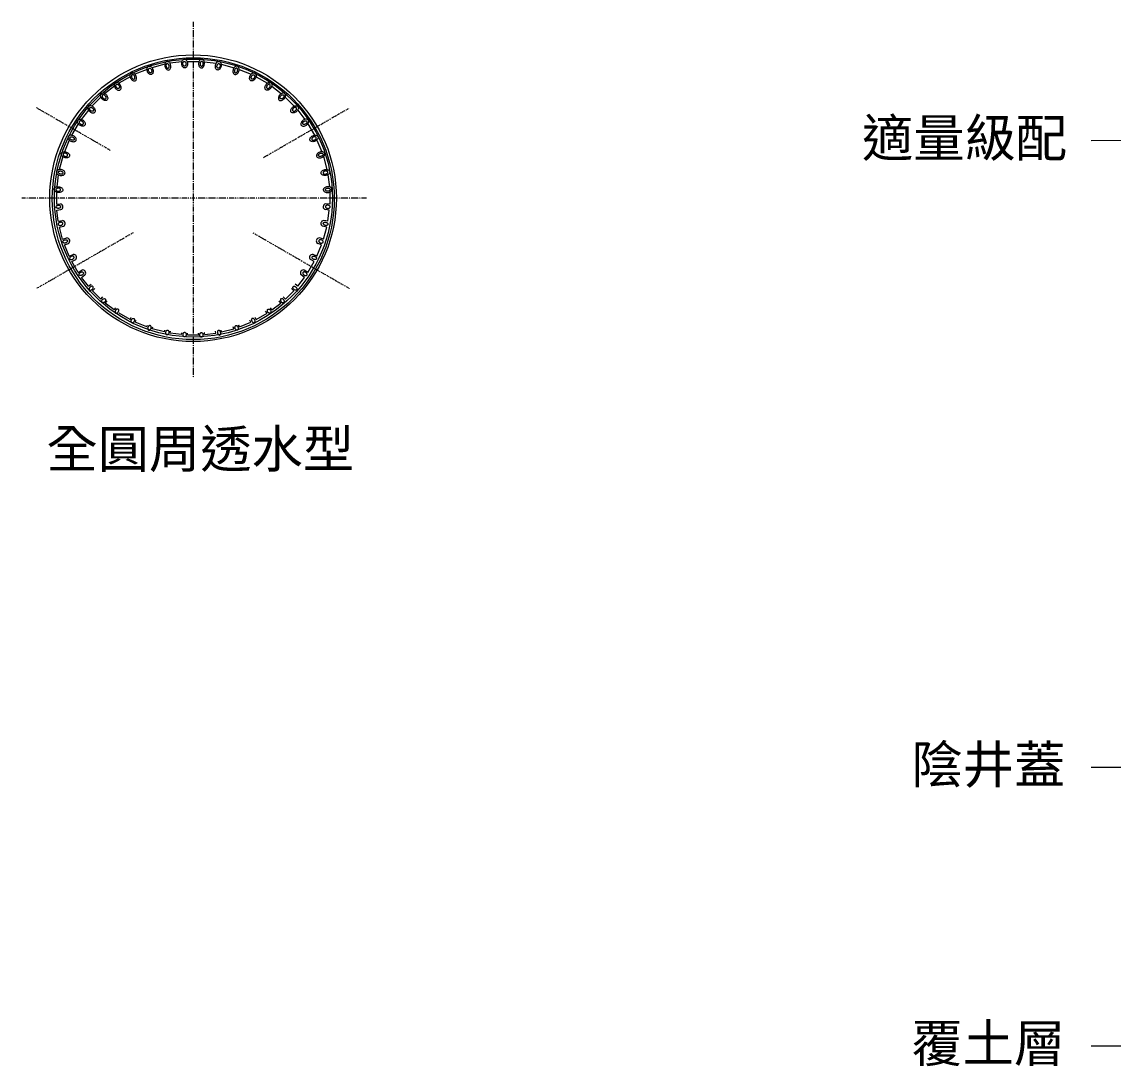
# Model space of a CAD drawing. Header units: millimetres. Extents: x 4229 to 8429, y -1187 to 1783.
# Drawn here: x 6651 to 7232, y 484 to 1040 of the extents above; entities that cross this region are included whole.
import ezdxf

# ---------------------------------------------------------------- set-up
doc = ezdxf.new("R2010")
doc.units = ezdxf.units.MM
doc.linetypes.add('DASHDOT', pattern=[1, 0.5, -0.25, 0, -0.25])
doc.styles.add('微軟正黑體-20', font='Microsoft JhengHei.ttf', dxfattribs={"height": 20})

msp = doc.modelspace()

# ---------------------------------------------------------------- linework, layer by layer
at = {"linetype": 'DASHDOT', "lineweight": 5}
for p, q in [((6742.09, 1039.74), (6742.09, 945.92)), ((6698.03, 971.36), (6658.87, 993.97)), ((6779.64, 967.61), (6825.3, 993.97)), ((6742.09, 945.92), (6650.99, 945.92)), ((6834.37, 945.92), (6742.09, 945.92)), ((6742.09, 945.92), (6742.09, 850.41)), ((6710.28, 927.56), (6658.87, 897.88)), ((6773.93, 927.54), (6825.3, 897.88))]:
    msp.add_line(p, q, dxfattribs=at)
at = {"lineweight": 5}
for p, q in [((6727.07, 1017.14), (6720.24, 1015.35)), ((6736.17, 1018.5), (6729.81, 1017.66)), ((6739.11, 1018.63), (6745.23, 1018.63)), ((6748, 1018.5), (6754.37, 1017.66)), ((6757.1, 1017.14), (6763.93, 1015.35)), ((6708.59, 1010.53), (6702.56, 1007.04)), ((6717.6, 1014.46), (6711.19, 1011.82)), ((6766.57, 1014.46), (6772.98, 1011.82)), ((6775.58, 1010.53), (6781.61, 1007.04)), ((6700.25, 1005.48), (6695.15, 1001.55)), ((6783.92, 1005.48), (6789.02, 1001.55)), ((6693.06, 999.71), (6688.24, 994.89)), ((6791.11, 999.71), (6795.94, 994.89)), ((6686.42, 992.8), (6682.59, 987.84)), ((6797.75, 992.8), (6801.59, 987.84)), ((6799.8, 986.52), (6800.65, 987.38)), ((6800.52, 987.25), (6800.5, 987.27)), ((6681.03, 985.53), (6677.44, 979.37)), ((6799.91, 986.63), (6799.89, 986.65)), ((6803.14, 985.53), (6806.73, 979.37)), ((6676.22, 976.86), (6673.65, 970.67)), ((6807.95, 976.86), (6810.52, 970.67)), ((7305.52, 976.75), (7219.92, 976.47)), ((6672.74, 968.04), (6670.91, 961.13)), ((6811.43, 968.04), (6813.26, 961.13)), ((6670.38, 958.4), (6669.55, 951.95)), ((6813.79, 958.4), (6814.62, 951.95)), ((6669.38, 949.09), (6669.38, 942.76)), ((6814.79, 949.17), (6814.79, 942.76)), ((6669.38, 942.76), (6671.61, 942.86)), ((6814.79, 942.76), (6812.56, 942.86)), ((6669.59, 939.63), (6671.75, 939.82)), ((6670.36, 933.64), (6669.59, 939.63)), ((6814.58, 939.63), (6812.42, 939.82)), ((6813.81, 933.64), (6814.58, 939.63)), ((6670.36, 933.64), (6672.57, 934.02)), ((6670.96, 930.55), (6673.22, 931.04)), ((6672.67, 924.08), (6670.96, 930.55)), ((6813.21, 930.55), (6810.95, 931.04)), ((6811.5, 924.08), (6813.21, 930.55)), ((6813.81, 933.64), (6811.6, 934.02)), ((6672.67, 924.08), (6674.88, 924.77)), ((6676.29, 924.02), (6675.78, 924.54)), ((6811.5, 924.08), (6809.29, 924.77)), ((6673.68, 921.1), (6675.79, 921.86)), ((6676.2, 915.03), (6673.68, 921.1)), ((6807.97, 915.03), (6810.49, 921.1)), ((6810.49, 921.1), (6808.38, 921.86)), ((6676.2, 915.03), (6678.23, 915.98)), ((6677.59, 912.21), (6679.64, 913.29)), ((6680.97, 906.42), (6677.59, 912.21)), ((6803.2, 906.42), (6806.58, 912.21)), ((6806.58, 912.21), (6804.53, 913.29)), ((6807.97, 915.03), (6805.94, 915.98)), ((6680.97, 906.42), (6682.91, 907.68)), ((6803.2, 906.42), (6801.26, 907.68)), ((6682.73, 903.82), (6684.56, 905.12)), ((6686.42, 899.05), (6682.73, 903.82)), ((6686.42, 899.05), (6687.84, 900.23)), ((6797.75, 899.05), (6796.33, 900.23)), ((6797.75, 899.05), (6801.44, 903.82)), ((6801.44, 903.82), (6799.61, 905.12)), ((6688.5, 896.69), (6689.8, 897.88)), ((6692.99, 892.21), (6688.5, 896.69)), ((6791.18, 892.21), (6795.67, 896.69)), ((6795.67, 896.69), (6794.37, 897.88)), ((6692.99, 892.21), (6694.07, 893.4)), ((6695.35, 890.14), (6696.33, 891.32)), ((6700.14, 886.46), (6695.35, 890.14)), ((6784.04, 886.46), (6788.82, 890.14)), ((6788.82, 890.14), (6787.84, 891.32)), ((6791.18, 892.21), (6790.1, 893.4)), ((6700.14, 886.46), (6700.94, 887.6)), ((6708.54, 881.35), (6702.74, 884.7)), ((6775.63, 881.35), (6781.43, 884.7)), ((6781.43, 884.7), (6780.71, 885.83)), ((6784.04, 886.46), (6783.23, 887.6)), ((6708.54, 881.35), (6709.1, 882.42)), ((6709.02, 882.26), (6709.15, 882.39)), ((6711.36, 879.96), (6711.85, 881.01)), ((6717.44, 877.45), (6711.36, 879.96)), ((6717.44, 877.45), (6717.8, 878.46)), ((6720.41, 876.45), (6720.72, 877.44)), ((6763.76, 876.45), (6763.45, 877.44)), ((6766.6, 877.82), (6766.07, 878.35)), ((6766.74, 877.45), (6766.37, 878.46)), ((6766.74, 877.45), (6772.81, 879.96)), ((6772.81, 879.96), (6772.32, 881.01)), ((6775.63, 881.35), (6775.07, 882.42)), ((6726.9, 874.76), (6720.41, 876.45)), ((6726.9, 874.76), (6727.1, 875.71)), ((6729.98, 874.17), (6730.14, 875.1)), ((6735.86, 873.38), (6729.98, 874.17)), ((6730.14, 875.08), (6730.11, 875.11)), ((6735.97, 873.41), (6736.05, 874.33)), ((6739.11, 873.21), (6739.15, 874.13)), ((6739.11, 873.21), (6745.07, 873.21)), ((6745.07, 873.21), (6745.03, 874.13)), ((6748.13, 874.24), (6748.05, 874.32)), ((6748.2, 873.41), (6748.12, 874.33)), ((6748.31, 873.38), (6754.19, 874.17)), ((6754.19, 874.17), (6754.03, 875.1)), ((6757.28, 874.76), (6757.07, 875.71)), ((6757.28, 874.76), (6763.76, 876.45)), ((7528.5, 643.1), (7219.92, 643.1)), ((7371.58, 494.91), (7219.92, 494.91))]:
    msp.add_line(p, q, dxfattribs=at)
for points in [[(6720.71, 1014.39, -0.067313), (6720.87, 1013.47, -0.079695), (6720.77, 1012.68, -0.107125), (6720.41, 1012.02, -0.140149), (6719.92, 1011.71, -0.140149), (6719.35, 1011.69, -0.107125), (6718.68, 1012.03, -0.079695), (6718.15, 1012.62, -0.067313), (6717.76, 1013.47, -0.067313), (6717.6, 1014.39, -0.079695), (6717.7, 1015.17, -0.107125), (6718.06, 1015.83, -0.140149), (6718.54, 1016.15, -0.140149), (6719.12, 1016.16, -0.107125), (6719.79, 1015.82, -0.079695), (6720.32, 1015.23, -0.067313)], [(6727.13, 1016.07, 0.067313), (6727.45, 1015.19, 0.079695), (6727.92, 1014.56, 0.107125), (6728.55, 1014.16, 0.140149), (6729.13, 1014.12, 0.140149), (6729.64, 1014.39, 0.107125), (6730.06, 1015.02, 0.079695), (6730.23, 1015.79, 0.067313), (6730.16, 1016.72, 0.067313), (6729.84, 1017.6, 0.079695), (6729.37, 1018.23, 0.107125), (6728.73, 1018.63, 0.140149), (6728.15, 1018.67, 0.140149), (6727.64, 1018.4, 0.107125), (6727.23, 1017.77, 0.079695), (6727.06, 1017, 0.067313)], [(6727.71, 1016.11, 0.067313), (6727.88, 1015.63, 0.079695), (6728.14, 1015.29, 0.107125), (6728.48, 1015.07, 0.140149), (6728.79, 1015.05, 0.140149), (6729.07, 1015.2, 0.107125), (6729.29, 1015.54, 0.079695), (6729.38, 1015.96, 0.067313), (6729.34, 1016.46, 0.067313), (6729.17, 1016.93, 0.079695), (6728.92, 1017.28, 0.107125), (6728.57, 1017.49, 0.140149), (6728.26, 1017.51, 0.140149), (6727.99, 1017.36, 0.107125), (6727.76, 1017.03, 0.079695), (6727.67, 1016.61, 0.067313)], [(6739.15, 1017.59, -0.067313), (6739.06, 1016.66, -0.079695), (6738.76, 1015.92, -0.107125), (6738.24, 1015.38, -0.140149), (6737.7, 1015.2, -0.140149), (6737.13, 1015.34, -0.107125), (6736.57, 1015.84, -0.079695), (6736.22, 1016.54, -0.067313), (6736.06, 1017.46, -0.067313), (6736.15, 1018.39, -0.079695), (6736.44, 1019.13, -0.107125), (6736.96, 1019.67, -0.140149), (6737.51, 1019.85, -0.140149), (6738.07, 1019.71, -0.107125), (6738.63, 1019.21, -0.079695), (6738.99, 1018.51, -0.067313)], [(6738.34, 1017.46, -0.067313), (6738.3, 1016.96, -0.079695), (6738.14, 1016.57, -0.107125), (6737.86, 1016.27, -0.140149), (6737.56, 1016.18, -0.140149), (6737.26, 1016.25, -0.107125), (6736.95, 1016.52, -0.079695), (6736.76, 1016.9, -0.067313), (6736.67, 1017.4, -0.067313), (6736.72, 1017.9, -0.079695), (6736.88, 1018.29, -0.107125), (6737.16, 1018.59, -0.140149), (6737.46, 1018.69, -0.140149), (6737.76, 1018.61, -0.107125), (6738.06, 1018.34, -0.079695), (6738.26, 1017.96, -0.067313)], [(6745.02, 1017.59, 0.067313), (6745.11, 1016.66, 0.079695), (6745.41, 1015.92, 0.107125), (6745.93, 1015.38, 0.140149), (6746.48, 1015.2, 0.140149), (6747.04, 1015.34, 0.107125), (6747.6, 1015.84, 0.079695), (6747.95, 1016.54, 0.067313), (6748.11, 1017.46, 0.067313), (6748.03, 1018.39, 0.079695), (6747.73, 1019.13, 0.107125), (6747.21, 1019.67, 0.140149), (6746.66, 1019.85, 0.140149), (6746.1, 1019.71, 0.107125), (6745.54, 1019.21, 0.079695), (6745.18, 1018.51, 0.067313)], [(6745.83, 1017.46, 0.067313), (6745.88, 1016.96, 0.079695), (6746.04, 1016.57, 0.107125), (6746.32, 1016.27, 0.140149), (6746.61, 1016.18, 0.140149), (6746.92, 1016.25, 0.107125), (6747.22, 1016.52, 0.079695), (6747.41, 1016.9, 0.067313), (6747.5, 1017.4, 0.067313), (6747.45, 1017.9, 0.079695), (6747.29, 1018.29, 0.107125), (6747.01, 1018.59, 0.140149), (6746.71, 1018.69, 0.140149), (6746.41, 1018.61, 0.107125), (6746.11, 1018.34, 0.079695), (6745.92, 1017.96, 0.067313)], [(6757.04, 1016.07, -0.067313), (6756.73, 1015.19, -0.079695), (6756.25, 1014.56, -0.107125), (6755.62, 1014.16, -0.140149), (6755.04, 1014.12, -0.140149), (6754.53, 1014.39, -0.107125), (6754.11, 1015.02, -0.079695), (6753.94, 1015.79, -0.067313), (6754.02, 1016.72, -0.067313), (6754.33, 1017.6, -0.079695), (6754.8, 1018.23, -0.107125), (6755.44, 1018.63, -0.140149), (6756.02, 1018.67, -0.140149), (6756.53, 1018.4, -0.107125), (6756.94, 1017.77, -0.079695), (6757.11, 1017, -0.067313)], [(6756.46, 1016.11, -0.067313), (6756.29, 1015.63, -0.079695), (6756.03, 1015.29, -0.107125), (6755.69, 1015.07, -0.140149), (6755.38, 1015.05, -0.140149), (6755.1, 1015.2, -0.107125), (6754.88, 1015.54, -0.079695), (6754.79, 1015.96, -0.067313), (6754.83, 1016.46, -0.067313), (6755, 1016.93, -0.079695), (6755.25, 1017.28, -0.107125), (6755.6, 1017.49, -0.140149), (6755.91, 1017.51, -0.140149), (6756.19, 1017.36, -0.107125), (6756.41, 1017.03, -0.079695), (6756.5, 1016.61, -0.067313)], [(6763.46, 1014.39, 0.067313), (6763.31, 1013.47, 0.079695), (6763.41, 1012.68, 0.107125), (6763.76, 1012.02, 0.140149), (6764.25, 1011.71, 0.140149), (6764.83, 1011.69, 0.107125), (6765.5, 1012.03, 0.079695), (6766.02, 1012.62, 0.067313), (6766.42, 1013.47, 0.067313), (6766.57, 1014.39, 0.079695), (6766.47, 1015.17, 0.107125), (6766.11, 1015.83, 0.140149), (6765.63, 1016.15, 0.140149), (6765.05, 1016.16, 0.107125), (6764.38, 1015.82, 0.079695), (6763.86, 1015.23, 0.067313)], [(6708.88, 1009.75, 0.067313), (6709.41, 1008.98, 0.079695), (6710.03, 1008.49, 0.107125), (6710.75, 1008.27, 0.140149), (6711.31, 1008.38, 0.140149), (6711.74, 1008.78, 0.107125), (6711.98, 1009.49, 0.079695), (6711.94, 1010.28, 0.067313), (6711.63, 1011.16, 0.067313), (6711.1, 1011.93, 0.079695), (6710.48, 1012.42, 0.107125), (6709.76, 1012.64, 0.140149), (6709.19, 1012.52, 0.140149), (6708.77, 1012.13, 0.107125), (6708.53, 1011.42, 0.079695), (6708.57, 1010.63, 0.067313)], [(6709.5, 1010.02, 0.067313), (6709.79, 1009.61, 0.079695), (6710.13, 1009.34, 0.107125), (6710.51, 1009.23, 0.140149), (6710.82, 1009.29, 0.140149), (6711.05, 1009.51, 0.107125), (6711.17, 1009.89, 0.079695), (6711.15, 1010.32, 0.067313), (6710.98, 1010.79, 0.067313), (6710.69, 1011.2, 0.079695), (6710.35, 1011.47, 0.107125), (6709.96, 1011.58, 0.140149), (6709.66, 1011.52, 0.140149), (6709.43, 1011.3, 0.107125), (6709.31, 1010.92, 0.079695), (6709.33, 1010.49, 0.067313)], [(6720.03, 1014.08, -0.067313), (6720.11, 1013.58, -0.079695), (6720.06, 1013.16, -0.107125), (6719.87, 1012.81, -0.140149), (6719.6, 1012.63, -0.140149), (6719.29, 1012.63, -0.107125), (6718.93, 1012.81, -0.079695), (6718.65, 1013.13, -0.067313), (6718.43, 1013.59, -0.067313), (6718.35, 1014.08, -0.079695), (6718.4, 1014.51, -0.107125), (6718.6, 1014.86, -0.140149), (6718.86, 1015.03, -0.140149), (6719.17, 1015.04, -0.107125), (6719.53, 1014.86, -0.079695), (6719.82, 1014.54, -0.067313)], [(6764.14, 1014.08, 0.067313), (6764.06, 1013.58, 0.079695), (6764.11, 1013.16, 0.107125), (6764.31, 1012.81, 0.140149), (6764.57, 1012.63, 0.140149), (6764.88, 1012.63, 0.107125), (6765.24, 1012.81, 0.079695), (6765.53, 1013.13, 0.067313), (6765.74, 1013.59, 0.067313), (6765.82, 1014.08, 0.079695), (6765.77, 1014.51, 0.107125), (6765.57, 1014.86, 0.140149), (6765.31, 1015.03, 0.140149), (6765, 1015.04, 0.107125), (6764.64, 1014.86, 0.079695), (6764.36, 1014.54, 0.067313)], [(6775.3, 1009.75, -0.067313), (6774.76, 1008.98, -0.079695), (6774.14, 1008.49, -0.107125), (6773.43, 1008.27, -0.140149), (6772.86, 1008.38, -0.140149), (6772.44, 1008.78, -0.107125), (6772.19, 1009.49, -0.079695), (6772.23, 1010.28, -0.067313), (6772.54, 1011.16, -0.067313), (6773.07, 1011.93, -0.079695), (6773.69, 1012.42, -0.107125), (6774.41, 1012.64, -0.140149), (6774.98, 1012.52, -0.140149), (6775.4, 1012.13, -0.107125), (6775.64, 1011.42, -0.079695), (6775.61, 1010.63, -0.067313)], [(6774.67, 1010.02, -0.067313), (6774.38, 1009.61, -0.079695), (6774.05, 1009.34, -0.107125), (6773.66, 1009.23, -0.140149), (6773.35, 1009.29, -0.140149), (6773.12, 1009.51, -0.107125), (6773, 1009.89, -0.079695), (6773.02, 1010.32, -0.067313), (6773.19, 1010.79, -0.067313), (6773.48, 1011.2, -0.079695), (6773.82, 1011.47, -0.107125), (6774.21, 1011.58, -0.140149), (6774.51, 1011.52, -0.140149), (6774.74, 1011.3, -0.107125), (6774.87, 1010.92, -0.079695), (6774.84, 1010.49, -0.067313)], [(6700.73, 1004.52, 0.067313), (6701.37, 1003.84, 0.079695), (6702.05, 1003.44, 0.107125), (6702.79, 1003.33, 0.140149), (6703.34, 1003.52, 0.140149), (6703.7, 1003.97, 0.107125), (6703.84, 1004.71, 0.079695), (6703.69, 1005.48, 0.067313), (6703.25, 1006.31, 0.067313), (6702.62, 1006.99, 0.079695), (6701.93, 1007.39, 0.107125), (6701.19, 1007.51, 0.140149), (6700.65, 1007.31, 0.140149), (6700.29, 1006.86, 0.107125), (6700.15, 1006.13, 0.079695), (6700.3, 1005.35, 0.067313)], [(6702.68, 1005.87, -0.067313), (6702.89, 1005.41, -0.079695), (6702.95, 1004.99, -0.107125), (6702.86, 1004.59, -0.140149), (6702.66, 1004.36, -0.140149), (6702.36, 1004.27, -0.107125), (6701.96, 1004.35, -0.079695), (6701.6, 1004.58, -0.067313), (6701.27, 1004.96, -0.067313), (6701.06, 1005.42, -0.079695), (6701, 1005.84, -0.107125), (6701.09, 1006.24, -0.140149), (6701.3, 1006.47, -0.140149), (6701.6, 1006.56, -0.107125), (6701.99, 1006.48, -0.079695), (6702.35, 1006.25, -0.067313)], [(6783.44, 1004.52, -0.067313), (6782.81, 1003.84, -0.079695), (6782.12, 1003.44, -0.107125), (6781.38, 1003.33, -0.140149), (6780.84, 1003.52, -0.140149), (6780.47, 1003.97, -0.107125), (6780.34, 1004.71, -0.079695), (6780.48, 1005.48, -0.067313), (6780.92, 1006.31, -0.067313), (6781.55, 1006.99, -0.079695), (6782.24, 1007.39, -0.107125), (6782.98, 1007.51, -0.140149), (6783.52, 1007.31, -0.140149), (6783.89, 1006.86, -0.107125), (6784.02, 1006.13, -0.079695), (6783.88, 1005.35, -0.067313)], [(6781.49, 1005.87, 0.067313), (6781.28, 1005.41, 0.079695), (6781.22, 1004.99, 0.107125), (6781.31, 1004.59, 0.140149), (6781.52, 1004.36, 0.140149), (6781.81, 1004.27, 0.107125), (6782.21, 1004.35, 0.079695), (6782.57, 1004.58, 0.067313), (6782.9, 1004.96, 0.067313), (6783.11, 1005.42, 0.079695), (6783.17, 1005.84, 0.107125), (6783.08, 1006.24, 0.140149), (6782.87, 1006.47, 0.140149), (6782.58, 1006.56, 0.107125), (6782.18, 1006.48, 0.079695), (6781.82, 1006.25, 0.067313)], [(6695.96, 1000.85, -0.067313), (6696.46, 1000.06, -0.079695), (6696.67, 999.29, -0.107125), (6696.59, 998.55, -0.140149), (6696.27, 998.07, -0.140149), (6695.74, 997.83, -0.107125), (6694.99, 997.89, -0.079695), (6694.28, 998.23, -0.067313), (6693.59, 998.86, -0.067313), (6693.09, 999.65, -0.079695), (6692.88, 1000.41, -0.107125), (6692.95, 1001.16, -0.140149), (6693.28, 1001.64, -0.140149), (6693.81, 1001.87, -0.107125), (6694.55, 1001.82, -0.079695), (6695.27, 1001.47, -0.067313)], [(6694.14, 999.27, 0.067313), (6694.52, 998.95, 0.079695), (6694.92, 998.78, 0.107125), (6695.32, 998.77, 0.140149), (6695.6, 998.91, 0.140149), (6695.77, 999.17, 0.107125), (6695.79, 999.58, 0.079695), (6695.66, 999.98, 0.067313), (6695.37, 1000.4, 0.067313), (6694.98, 1000.72, 0.079695), (6694.59, 1000.89, 0.107125), (6694.19, 1000.9, 0.140149), (6693.91, 1000.76, 0.140149), (6693.74, 1000.49, 0.107125), (6693.72, 1000.09, 0.079695), (6693.85, 999.68, 0.067313)], [(6788.21, 1000.85, 0.067313), (6787.72, 1000.06, 0.079695), (6787.5, 999.29, 0.107125), (6787.58, 998.55, 0.140149), (6787.91, 998.07, 0.140149), (6788.43, 997.83, 0.107125), (6789.18, 997.89, 0.079695), (6789.9, 998.23, 0.067313), (6790.59, 998.86, 0.067313), (6791.08, 999.65, 0.079695), (6791.29, 1000.41, 0.107125), (6791.22, 1001.16, 0.140149), (6790.89, 1001.64, 0.140149), (6790.37, 1001.87, 0.107125), (6789.62, 1001.82, 0.079695), (6788.9, 1001.47, 0.067313)], [(6790.03, 999.27, -0.067313), (6789.65, 998.95, -0.079695), (6789.25, 998.78, -0.107125), (6788.85, 998.77, -0.140149), (6788.57, 998.91, -0.140149), (6788.41, 999.17, -0.107125), (6788.38, 999.58, -0.079695), (6788.51, 999.98, -0.067313), (6788.8, 1000.4, -0.067313), (6789.19, 1000.72, -0.079695), (6789.58, 1000.89, -0.107125), (6789.99, 1000.9, -0.140149), (6790.27, 1000.76, -0.140149), (6790.43, 1000.49, -0.107125), (6790.45, 1000.09, -0.079695), (6790.32, 999.68, -0.067313)], [(6687.11, 991.99, 0.067313), (6687.9, 991.49, 0.079695), (6688.67, 991.28, 0.107125), (6689.41, 991.36, 0.140149), (6689.89, 991.69, 0.140149), (6690.13, 992.21, 0.107125), (6690.07, 992.96, 0.079695), (6689.73, 993.68, 0.067313), (6689.1, 994.37, 0.067313), (6688.31, 994.86, 0.079695), (6687.55, 995.07, 0.107125), (6686.8, 994.99, 0.140149), (6686.32, 994.67, 0.140149), (6686.09, 994.14, 0.107125), (6686.14, 993.39, 0.079695), (6686.48, 992.68, 0.067313)], [(6688.67, 993.81, -0.067313), (6688.99, 993.43, -0.079695), (6689.16, 993.03, -0.107125), (6689.17, 992.63, -0.140149), (6689.03, 992.35, -0.140149), (6688.77, 992.19, -0.107125), (6688.36, 992.16, -0.079695), (6687.95, 992.29, -0.067313), (6687.54, 992.58, -0.067313), (6687.22, 992.97, -0.079695), (6687.05, 993.36, -0.107125), (6687.04, 993.76, -0.140149), (6687.17, 994.04, -0.140149), (6687.44, 994.21, -0.107125), (6687.84, 994.23, -0.079695), (6688.25, 994.1, -0.067313)], [(6797.06, 991.99, -0.067313), (6796.27, 991.49, -0.079695), (6795.51, 991.28, -0.107125), (6794.76, 991.36, -0.140149), (6794.28, 991.69, -0.140149), (6794.05, 992.21, -0.107125), (6794.1, 992.96, -0.079695), (6794.44, 993.68, -0.067313), (6795.07, 994.37, -0.067313), (6795.86, 994.86, -0.079695), (6796.63, 995.07, -0.107125), (6797.37, 994.99, -0.140149), (6797.85, 994.67, -0.140149), (6798.09, 994.14, -0.107125), (6798.03, 993.39, -0.079695), (6797.69, 992.68, -0.067313)], [(6795.51, 993.81, 0.067313), (6795.18, 993.43, 0.079695), (6795.01, 993.03, 0.107125), (6795, 992.63, 0.140149), (6795.14, 992.35, 0.140149), (6795.41, 992.19, 0.107125), (6795.81, 992.16, 0.079695), (6796.22, 992.29, 0.067313), (6796.63, 992.58, 0.067313), (6796.96, 992.97, 0.079695), (6797.12, 993.36, 0.107125), (6797.14, 993.76, 0.140149), (6797, 994.04, 0.140149), (6796.73, 994.21, 0.107125), (6796.33, 994.23, 0.079695), (6795.92, 994.1, 0.067313)], [(6683.54, 987.36, -0.067313), (6684.23, 986.72, -0.079695), (6684.62, 986.04, -0.107125), (6684.74, 985.3, -0.140149), (6684.54, 984.75, -0.140149), (6684.09, 984.39, -0.107125), (6683.36, 984.25, -0.079695), (6682.58, 984.4, -0.067313), (6681.75, 984.84, -0.067313), (6681.07, 985.47, -0.079695), (6680.67, 986.16, -0.107125), (6680.56, 986.9, -0.140149), (6680.75, 987.44, -0.140149), (6681.2, 987.81, -0.107125), (6681.94, 987.94, -0.079695), (6682.72, 987.79, -0.067313)], [(6682.16, 985.4, 0.067313), (6682.62, 985.18, 0.079695), (6683.04, 985.12, 0.107125), (6683.44, 985.21, 0.140149), (6683.67, 985.42, 0.140149), (6683.76, 985.72, 0.107125), (6683.68, 986.12, 0.079695), (6683.45, 986.47, 0.067313), (6683.07, 986.8, 0.067313), (6682.61, 987.01, 0.079695), (6682.19, 987.08, 0.107125), (6681.79, 986.98, 0.140149), (6681.56, 986.78, 0.140149), (6681.47, 986.48, 0.107125), (6681.55, 986.08, 0.079695), (6681.78, 985.72, 0.067313)], [(6800.63, 987.36, 0.067313), (6799.95, 986.72, 0.079695), (6799.55, 986.04, 0.107125), (6799.44, 985.3, 0.140149), (6799.63, 984.75, 0.140149), (6800.08, 984.39, 0.107125), (6800.82, 984.25, 0.079695), (6801.59, 984.4, 0.067313), (6802.42, 984.84, 0.067313), (6803.1, 985.47, 0.079695), (6803.5, 986.16, 0.107125), (6803.61, 986.9, 0.140149), (6803.42, 987.44, 0.140149), (6802.97, 987.81, 0.107125), (6802.23, 987.94, 0.079695), (6801.46, 987.79, 0.067313)], [(6802.01, 985.4, -0.067313), (6801.55, 985.18, -0.079695), (6801.13, 985.12, -0.107125), (6800.73, 985.21, -0.140149), (6800.5, 985.42, -0.140149), (6800.41, 985.72, -0.107125), (6800.49, 986.12, -0.079695), (6800.72, 986.47, -0.067313), (6801.11, 986.8, -0.067313), (6801.56, 987.01, -0.079695), (6801.99, 987.08, -0.107125), (6802.38, 986.98, -0.140149), (6802.61, 986.78, -0.140149), (6802.7, 986.48, -0.107125), (6802.62, 986.08, -0.079695), (6802.39, 985.72, -0.067313)], [(6677.1, 976.27, 0.067313), (6677.99, 975.99, 0.079695), (6678.78, 975.99, 0.107125), (6679.48, 976.26, 0.140149), (6679.86, 976.69, 0.140149), (6679.95, 977.26, 0.107125), (6679.71, 977.97, 0.079695), (6679.19, 978.57, 0.067313), (6678.41, 979.08, 0.067313), (6677.51, 979.35, 0.079695), (6676.72, 979.36, 0.107125), (6676.02, 979.09, 0.140149), (6675.64, 978.66, 0.140149), (6675.55, 978.08, 0.107125), (6675.8, 977.38, 0.079695), (6676.31, 976.78, 0.067313)], [(6678.12, 978.41, -0.067313), (6678.54, 978.12, -0.079695), (6678.8, 977.78, -0.107125), (6678.92, 977.39, -0.140149), (6678.85, 977.09, -0.140149), (6678.64, 976.86, -0.107125), (6678.25, 976.73, -0.079695), (6677.83, 976.75, -0.067313), (6677.35, 976.92, -0.067313), (6676.94, 977.22, -0.079695), (6676.68, 977.55, -0.107125), (6676.56, 977.94, -0.140149), (6676.62, 978.25, -0.140149), (6676.84, 978.47, -0.107125), (6677.22, 978.6, -0.079695), (6677.65, 978.58, -0.067313)], [(6807.07, 976.27, -0.067313), (6806.18, 975.99, -0.079695), (6805.39, 975.99, -0.107125), (6804.69, 976.26, -0.140149), (6804.31, 976.69, -0.140149), (6804.22, 977.26, -0.107125), (6804.47, 977.97, -0.079695), (6804.98, 978.57, -0.067313), (6805.77, 979.08, -0.067313), (6806.66, 979.35, -0.079695), (6807.45, 979.36, -0.107125), (6808.15, 979.09, -0.140149), (6808.53, 978.66, -0.140149), (6808.62, 978.08, -0.107125), (6808.37, 977.38, -0.079695), (6807.86, 976.78, -0.067313)], [(6806.05, 978.41, 0.067313), (6805.64, 978.12, 0.079695), (6805.37, 977.78, 0.107125), (6805.26, 977.39, 0.140149), (6805.32, 977.09, 0.140149), (6805.53, 976.86, 0.107125), (6805.92, 976.73, 0.079695), (6806.34, 976.75, 0.067313), (6806.82, 976.92, 0.067313), (6807.23, 977.22, 0.079695), (6807.49, 977.55, 0.107125), (6807.61, 977.94, 0.140149), (6807.55, 978.25, 0.140149), (6807.33, 978.47, 0.107125), (6806.95, 978.6, 0.079695), (6806.52, 978.58, 0.067313)], [(6674.69, 970.46, -0.067313), (6675.52, 970.03, -0.079695), (6676.08, 969.47, -0.107125), (6676.39, 968.79, -0.140149), (6676.34, 968.21, -0.140149), (6676, 967.74, -0.107125), (6675.33, 967.42, -0.079695), (6674.54, 967.36, -0.067313), (6673.63, 967.56, -0.067313), (6672.8, 967.99, -0.079695), (6672.24, 968.55, -0.107125), (6671.93, 969.23, -0.140149), (6671.98, 969.81, -0.140149), (6672.32, 970.28, -0.107125), (6672.99, 970.6, -0.079695), (6673.78, 970.66, -0.067313)], [(6673.89, 968.19, 0.067313), (6674.39, 968.11, 0.079695), (6674.81, 968.16, 0.107125), (6675.17, 968.35, 0.140149), (6675.34, 968.61, 0.140149), (6675.35, 968.92, 0.107125), (6675.17, 969.29, 0.079695), (6674.85, 969.57, 0.067313), (6674.4, 969.79, 0.067313), (6673.9, 969.87, 0.079695), (6673.47, 969.82, 0.107125), (6673.12, 969.63, 0.140149), (6672.95, 969.37, 0.140149), (6672.94, 969.06, 0.107125), (6673.12, 968.69, 0.079695), (6673.44, 968.41, 0.067313)], [(6809.48, 970.46, 0.067313), (6808.65, 970.03, 0.079695), (6808.09, 969.47, 0.107125), (6807.79, 968.79, 0.140149), (6807.83, 968.21, 0.140149), (6808.17, 967.74, 0.107125), (6808.84, 967.42, 0.079695), (6809.63, 967.36, 0.067313), (6810.54, 967.56, 0.067313), (6811.37, 967.99, 0.079695), (6811.93, 968.55, 0.107125), (6812.24, 969.23, 0.140149), (6812.2, 969.81, 0.140149), (6811.86, 970.28, 0.107125), (6811.18, 970.6, 0.079695), (6810.39, 970.66, 0.067313)], [(6810.28, 968.19, -0.067313), (6809.78, 968.11, -0.079695), (6809.36, 968.16, -0.107125), (6809, 968.35, -0.140149), (6808.83, 968.61, -0.140149), (6808.82, 968.92, -0.107125), (6809, 969.29, -0.079695), (6809.32, 969.57, -0.067313), (6809.78, 969.79, -0.067313), (6810.27, 969.87, -0.079695), (6810.7, 969.82, -0.107125), (6811.05, 969.63, -0.140149), (6811.23, 969.37, -0.140149), (6811.23, 969.06, -0.107125), (6811.05, 968.69, -0.079695), (6810.74, 968.41, -0.067313)], [(6671.4, 958.06, 0.067313), (6672.33, 958.03, 0.079695), (6673.09, 958.23, 0.107125), (6673.7, 958.67, 0.140149), (6673.95, 959.19, 0.140149), (6673.89, 959.77, 0.107125), (6673.46, 960.39, 0.079695), (6672.81, 960.83, 0.067313), (6671.92, 961.11, 0.067313), (6670.98, 961.14, 0.079695), (6670.22, 960.94, 0.107125), (6669.61, 960.5, 0.140149), (6669.36, 959.98, 0.140149), (6669.43, 959.4, 0.107125), (6669.85, 958.78, 0.079695), (6670.51, 958.34, 0.067313)], [(6671.84, 960.36, -0.067313), (6672.31, 960.18, -0.079695), (6672.65, 959.93, -0.107125), (6672.87, 959.58, -0.140149), (6672.89, 959.27, -0.140149), (6672.74, 959, -0.107125), (6672.4, 958.77, -0.079695), (6671.98, 958.68, -0.067313), (6671.48, 958.72, -0.067313), (6671.01, 958.9, -0.079695), (6670.67, 959.15, -0.107125), (6670.45, 959.5, -0.140149), (6670.43, 959.81, -0.140149), (6670.58, 960.08, -0.107125), (6670.92, 960.31, -0.079695), (6671.33, 960.4, -0.067313)], [(6812.78, 958.06, -0.067313), (6811.84, 958.03, -0.079695), (6811.08, 958.23, -0.107125), (6810.47, 958.67, -0.140149), (6810.22, 959.19, -0.140149), (6810.29, 959.77, -0.107125), (6810.71, 960.39, -0.079695), (6811.36, 960.83, -0.067313), (6812.26, 961.11, -0.067313), (6813.19, 961.14, -0.079695), (6813.95, 960.94, -0.107125), (6814.56, 960.5, -0.140149), (6814.81, 959.98, -0.140149), (6814.75, 959.4, -0.107125), (6814.32, 958.78, -0.079695), (6813.67, 958.34, -0.067313)], [(6812.34, 960.36, 0.067313), (6811.86, 960.18, 0.079695), (6811.52, 959.93, 0.107125), (6811.31, 959.58, 0.140149), (6811.29, 959.27, 0.140149), (6811.43, 959, 0.107125), (6811.77, 958.77, 0.079695), (6812.19, 958.68, 0.067313), (6812.69, 958.72, 0.067313), (6813.16, 958.9, 0.079695), (6813.51, 959.15, 0.107125), (6813.72, 959.5, 0.140149), (6813.74, 959.81, 0.140149), (6813.59, 960.08, 0.107125), (6813.25, 960.31, 0.079695), (6812.84, 960.4, 0.067313)], [(6670.37, 949.6, 0.067313), (6670.87, 949.64, 0.079695), (6671.26, 949.81, 0.107125), (6671.56, 950.09, 0.140149), (6671.65, 950.38, 0.140149), (6671.58, 950.69, 0.107125), (6671.31, 950.99, 0.079695), (6670.93, 951.18, 0.067313), (6670.43, 951.27, 0.067313), (6669.93, 951.22, 0.079695), (6669.54, 951.06, 0.107125), (6669.24, 950.78, 0.140149), (6669.14, 950.48, 0.140149), (6669.22, 950.18, 0.107125), (6669.49, 949.88, 0.079695), (6669.87, 949.68, 0.067313)], [(6813.55, 952.03, 0.067313), (6812.64, 951.82, 0.079695), (6811.95, 951.43, 0.107125), (6811.48, 950.85, 0.140149), (6811.37, 950.28, 0.140149), (6811.57, 949.74, 0.107125), (6812.14, 949.25, 0.079695), (6812.88, 948.99, 0.067313), (6813.82, 948.94, 0.067313), (6814.73, 949.15, 0.079695), (6815.42, 949.54, 0.107125), (6815.89, 950.12, 0.140149), (6816, 950.69, 0.140149), (6815.79, 951.23, 0.107125), (6815.23, 951.72, 0.079695), (6814.48, 951.98, 0.067313)], [(6813.81, 949.6, -0.067313), (6813.3, 949.64, -0.079695), (6812.91, 949.81, -0.107125), (6812.62, 950.09, -0.140149), (6812.52, 950.38, -0.140149), (6812.59, 950.69, -0.107125), (6812.86, 950.99, -0.079695), (6813.24, 951.18, -0.067313), (6813.74, 951.27, -0.067313), (6814.24, 951.22, -0.079695), (6814.64, 951.06, -0.107125), (6814.93, 950.78, -0.140149), (6815.03, 950.48, -0.140149), (6814.95, 950.18, -0.107125), (6814.68, 949.88, -0.079695), (6814.3, 949.68, -0.067313)], [(6670.38, 942.18, -0.067313), (6670.88, 942.14, -0.079695), (6671.28, 941.98, -0.107125), (6671.57, 941.7, -0.140149), (6671.67, 941.4, -0.140149), (6671.6, 941.1, -0.107125), (6671.33, 940.8, -0.079695), (6670.95, 940.6, -0.067313), (6670.45, 940.51, -0.067313), (6669.95, 940.56, -0.079695), (6669.55, 940.72, -0.107125), (6669.26, 941, -0.140149), (6669.16, 941.3, -0.140149), (6669.23, 941.6, -0.107125), (6669.5, 941.9, -0.079695), (6669.88, 942.09, -0.067313)], [(6813.79, 942.18, 0.067313), (6813.29, 942.14, 0.079695), (6812.9, 941.98, 0.107125), (6812.6, 941.7, 0.140149), (6812.5, 941.4, 0.140149), (6812.58, 941.1, 0.107125), (6812.85, 940.8, 0.079695), (6813.23, 940.6, 0.067313), (6813.72, 940.51, 0.067313), (6814.23, 940.56, 0.079695), (6814.62, 940.72, 0.107125), (6814.91, 941, 0.140149), (6815.01, 941.3, 0.140149), (6814.94, 941.6, 0.107125), (6814.67, 941.9, 0.079695), (6814.29, 942.09, 0.067313)], [(6671.72, 931.45, 0.067313), (6672.2, 931.62, 0.079695), (6672.54, 931.87, 0.107125), (6672.76, 932.21, 0.140149), (6672.78, 932.52, 0.140149), (6672.63, 932.8, 0.107125), (6672.29, 933.03, 0.079695), (6671.88, 933.12, 0.067313), (6671.37, 933.08, 0.067313), (6670.9, 932.91, 0.079695), (6670.56, 932.65, 0.107125), (6670.34, 932.31, 0.140149), (6670.32, 932, 0.140149), (6670.47, 931.72, 0.107125), (6670.8, 931.5, 0.079695), (6671.22, 931.41, 0.067313)], [(6812.45, 931.45, -0.067313), (6811.97, 931.62, -0.079695), (6811.63, 931.87, -0.107125), (6811.42, 932.21, -0.140149), (6811.39, 932.52, -0.140149), (6811.54, 932.8, -0.107125), (6811.88, 933.03, -0.079695), (6812.29, 933.12, -0.067313), (6812.8, 933.08, -0.067313), (6813.27, 932.91, -0.079695), (6813.61, 932.65, -0.107125), (6813.83, 932.31, -0.140149), (6813.85, 932, -0.140149), (6813.7, 931.72, -0.107125), (6813.37, 931.5, -0.079695), (6812.95, 931.41, -0.067313)], [(6673.8, 923.73, -0.067313), (6674.29, 923.81, -0.079695), (6674.72, 923.76, -0.107125), (6675.07, 923.57, -0.140149), (6675.25, 923.31, -0.140149), (6675.25, 923, -0.107125), (6675.07, 922.63, -0.079695), (6674.75, 922.35, -0.067313), (6674.3, 922.13, -0.067313), (6673.8, 922.05, -0.079695), (6673.38, 922.1, -0.107125), (6673.02, 922.29, -0.140149), (6672.85, 922.55, -0.140149), (6672.84, 922.87, -0.107125), (6673.02, 923.23, -0.079695), (6673.34, 923.51, -0.067313)], [(6810.38, 923.73, 0.067313), (6809.88, 923.81, 0.079695), (6809.45, 923.76, 0.107125), (6809.1, 923.57, 0.140149), (6808.93, 923.31, 0.140149), (6808.92, 923, 0.107125), (6809.1, 922.63, 0.079695), (6809.42, 922.35, 0.067313), (6809.87, 922.13, 0.067313), (6810.37, 922.05, 0.079695), (6810.79, 922.1, 0.107125), (6811.15, 922.29, 0.140149), (6811.32, 922.55, 0.140149), (6811.33, 922.87, 0.107125), (6811.15, 923.23, 0.079695), (6810.83, 923.51, 0.067313)], [(6677.98, 913.44, 0.067313), (6678.4, 913.73, 0.079695), (6678.66, 914.06, 0.107125), (6678.78, 914.45, 0.140149), (6678.72, 914.76, 0.140149), (6678.51, 914.99, 0.107125), (6678.12, 915.12, 0.079695), (6677.7, 915.1, 0.067313), (6677.22, 914.93, 0.067313), (6676.81, 914.64, 0.079695), (6676.54, 914.31, 0.107125), (6676.42, 913.92, 0.140149), (6676.48, 913.62, 0.140149), (6676.69, 913.39, 0.107125), (6677.08, 913.26, 0.079695), (6677.5, 913.28, 0.067313)], [(6806.19, 913.44, -0.067313), (6805.78, 913.73, -0.079695), (6805.51, 914.06, -0.107125), (6805.39, 914.45, -0.140149), (6805.45, 914.76, -0.140149), (6805.67, 914.99, -0.107125), (6806.05, 915.12, -0.079695), (6806.48, 915.1, -0.067313), (6806.95, 914.93, -0.067313), (6807.37, 914.64, -0.079695), (6807.63, 914.31, -0.107125), (6807.75, 913.92, -0.140149), (6807.69, 913.62, -0.140149), (6807.48, 913.39, -0.107125), (6807.09, 913.26, -0.079695), (6806.67, 913.28, -0.067313)], [(6682.13, 906.44, -0.067313), (6682.58, 906.66, -0.079695), (6683, 906.72, -0.107125), (6683.4, 906.63, -0.140149), (6683.63, 906.42, -0.140149), (6683.73, 906.13, -0.107125), (6683.65, 905.73, -0.079695), (6683.42, 905.37, -0.067313), (6683.04, 905.04, -0.067313), (6682.58, 904.82, -0.079695), (6682.16, 904.76, -0.107125), (6681.76, 904.85, -0.140149), (6681.53, 905.06, -0.140149), (6681.44, 905.35, -0.107125), (6681.51, 905.75, -0.079695), (6681.74, 906.11, -0.067313)], [(6802.05, 906.44, 0.067313), (6801.59, 906.66, 0.079695), (6801.17, 906.72, 0.107125), (6800.77, 906.63, 0.140149), (6800.54, 906.42, 0.140149), (6800.45, 906.13, 0.107125), (6800.52, 905.73, 0.079695), (6800.75, 905.37, 0.067313), (6801.14, 905.04, 0.067313), (6801.59, 904.82, 0.079695), (6802.01, 904.76, 0.107125), (6802.41, 904.85, 0.140149), (6802.64, 905.06, 0.140149), (6802.74, 905.35, 0.107125), (6802.66, 905.75, 0.079695), (6802.43, 906.11, 0.067313)], [(6688.45, 897.43, 0.067313), (6688.78, 897.81, 0.079695), (6688.94, 898.21, 0.107125), (6688.96, 898.61, 0.140149), (6688.82, 898.89, 0.140149), (6688.55, 899.05, 0.107125), (6688.15, 899.08, 0.079695), (6687.74, 898.95, 0.067313), (6687.33, 898.66, 0.067313), (6687, 898.27, 0.079695), (6686.83, 897.88, 0.107125), (6686.82, 897.48, 0.140149), (6686.96, 897.2, 0.140149), (6687.23, 897.03, 0.107125), (6687.63, 897.01, 0.079695), (6688.04, 897.14, 0.067313)], [(6795.72, 897.43, -0.067313), (6795.4, 897.81, -0.079695), (6795.23, 898.21, -0.107125), (6795.22, 898.61, -0.140149), (6795.35, 898.89, -0.140149), (6795.62, 899.05, -0.107125), (6796.02, 899.08, -0.079695), (6796.43, 898.95, -0.067313), (6796.85, 898.66, -0.067313), (6797.17, 898.27, -0.079695), (6797.34, 897.88, -0.107125), (6797.35, 897.48, -0.140149), (6797.21, 897.2, -0.140149), (6796.95, 897.03, -0.107125), (6796.54, 897.01, -0.079695), (6796.13, 897.14, -0.067313)], [(6693.92, 891.97, -0.067313), (6694.31, 892.3, -0.079695), (6694.7, 892.46, -0.107125), (6695.11, 892.47, -0.140149), (6695.39, 892.34, -0.140149), (6695.55, 892.07, -0.107125), (6695.58, 891.66, -0.079695), (6695.44, 891.26, -0.067313), (6695.16, 890.84, -0.067313), (6694.77, 890.52, -0.079695), (6694.38, 890.35, -0.107125), (6693.97, 890.34, -0.140149), (6693.69, 890.48, -0.140149), (6693.53, 890.75, -0.107125), (6693.5, 891.15, -0.079695), (6693.64, 891.56, -0.067313)], [(6790.25, 891.97, 0.067313), (6789.86, 892.3, 0.079695), (6789.47, 892.46, 0.107125), (6789.06, 892.47, 0.140149), (6788.78, 892.34, 0.140149), (6788.62, 892.07, 0.107125), (6788.6, 891.66, 0.079695), (6788.73, 891.26, 0.067313), (6789.01, 890.84, 0.067313), (6789.4, 890.52, 0.079695), (6789.8, 890.35, 0.107125), (6790.2, 890.34, 0.140149), (6790.48, 890.48, 0.140149), (6790.64, 890.75, 0.107125), (6790.67, 891.15, 0.079695), (6790.54, 891.56, 0.067313)], [(6702.29, 885.37, 0.067313), (6702.5, 885.83, 0.079695), (6702.56, 886.25, 0.107125), (6702.47, 886.65, 0.140149), (6702.26, 886.88, 0.140149), (6701.96, 886.97, 0.107125), (6701.57, 886.89, 0.079695), (6701.21, 886.66, 0.067313), (6700.88, 886.28, 0.067313), (6700.67, 885.82, 0.079695), (6700.61, 885.4, 0.107125), (6700.7, 885, 0.140149), (6700.9, 884.77, 0.140149), (6701.2, 884.68, 0.107125), (6701.6, 884.76, 0.079695), (6701.96, 884.99, 0.067313)], [(6781.88, 885.37, -0.067313), (6781.67, 885.83, -0.079695), (6781.61, 886.25, -0.107125), (6781.7, 886.65, -0.140149), (6781.91, 886.88, -0.140149), (6782.21, 886.97, -0.107125), (6782.6, 886.89, -0.079695), (6782.96, 886.66, -0.067313), (6783.29, 886.28, -0.067313), (6783.5, 885.82, -0.079695), (6783.56, 885.4, -0.107125), (6783.47, 885, -0.140149), (6783.27, 884.77, -0.140149), (6782.97, 884.68, -0.107125), (6782.57, 884.76, -0.079695), (6782.21, 884.99, -0.067313)], [(6709.29, 881.22, -0.067313), (6709.58, 881.63, -0.079695), (6709.91, 881.9, -0.107125), (6710.3, 882.01, -0.140149), (6710.61, 881.95, -0.140149), (6710.83, 881.73, -0.107125), (6710.96, 881.35, -0.079695), (6710.94, 880.92, -0.067313), (6710.77, 880.45, -0.067313), (6710.48, 880.04, -0.079695), (6710.14, 879.77, -0.107125), (6709.75, 879.66, -0.140149), (6709.45, 879.72, -0.140149), (6709.22, 879.94, -0.107125), (6709.09, 880.32, -0.079695), (6709.11, 880.75, -0.067313)], [(6719.71, 876.67, 0.067313), (6719.79, 877.17, 0.079695), (6719.74, 877.59, 0.107125), (6719.54, 877.95, 0.140149), (6719.28, 878.12, 0.140149), (6718.97, 878.12, 0.107125), (6718.61, 877.94, 0.079695), (6718.33, 877.62, 0.067313), (6718.11, 877.16, 0.067313), (6718.03, 876.67, 0.079695), (6718.08, 876.24, 0.107125), (6718.28, 875.89, 0.140149), (6718.54, 875.72, 0.140149), (6718.85, 875.71, 0.107125), (6719.21, 875.89, 0.079695), (6719.5, 876.21, 0.067313)], [(6764.46, 876.67, -0.067313), (6764.38, 877.17, -0.079695), (6764.43, 877.59, -0.107125), (6764.63, 877.95, -0.140149), (6764.89, 878.12, -0.140149), (6765.2, 878.12, -0.107125), (6765.56, 877.94, -0.079695), (6765.85, 877.62, -0.067313), (6766.06, 877.16, -0.067313), (6766.14, 876.67, -0.079695), (6766.09, 876.24, -0.107125), (6765.9, 875.89, -0.140149), (6765.63, 875.72, -0.140149), (6765.32, 875.71, -0.107125), (6764.96, 875.89, -0.079695), (6764.68, 876.21, -0.067313)], [(6774.89, 881.22, 0.067313), (6774.6, 881.63, 0.079695), (6774.26, 881.9, 0.107125), (6773.87, 882.01, 0.140149), (6773.56, 881.95, 0.140149), (6773.34, 881.73, 0.107125), (6773.21, 881.35, 0.079695), (6773.23, 880.92, 0.067313), (6773.4, 880.45, 0.067313), (6773.7, 880.04, 0.079695), (6774.03, 879.77, 0.107125), (6774.42, 879.66, 0.140149), (6774.73, 879.72, 0.140149), (6774.95, 879.94, 0.107125), (6775.08, 880.32, 0.079695), (6775.06, 880.75, 0.067313)], [(6727.57, 874.67, -0.067313), (6727.74, 875.15, -0.079695), (6728, 875.49, -0.107125), (6728.34, 875.7, -0.140149), (6728.65, 875.72, -0.140149), (6728.93, 875.57, -0.107125), (6729.15, 875.24, -0.079695), (6729.24, 874.82, -0.067313), (6729.2, 874.32, -0.067313), (6729.03, 873.84, -0.079695), (6728.77, 873.5, -0.107125), (6728.43, 873.29, -0.140149), (6728.12, 873.27, -0.140149), (6727.84, 873.41, -0.107125), (6727.62, 873.75, -0.079695), (6727.53, 874.17, -0.067313)], [(6736.74, 873.34, -0.067313), (6736.8, 873.84, -0.079695), (6736.98, 874.23, -0.107125), (6737.27, 874.51, -0.140149), (6737.57, 874.6, -0.140149), (6737.87, 874.51, -0.107125), (6738.16, 874.23, -0.079695), (6738.34, 873.84, -0.067313), (6738.41, 873.34, -0.067313), (6738.34, 872.84, -0.079695), (6738.16, 872.45, -0.107125), (6737.87, 872.17, -0.140149), (6737.57, 872.09, -0.140149), (6737.27, 872.17, -0.107125), (6736.98, 872.46, -0.079695), (6736.8, 872.84, -0.067313)], [(6745.68, 873.21, -0.067313), (6745.75, 873.71, -0.079695), (6745.93, 874.1, -0.107125), (6746.22, 874.38, -0.140149), (6746.52, 874.47, -0.140149), (6746.82, 874.38, -0.107125), (6747.11, 874.1, -0.079695), (6747.28, 873.71, -0.067313), (6747.35, 873.21, -0.067313), (6747.28, 872.71, -0.079695), (6747.1, 872.32, -0.107125), (6746.81, 872.04, -0.140149), (6746.51, 871.96, -0.140149), (6746.21, 872.04, -0.107125), (6745.92, 872.33, -0.079695), (6745.75, 872.71, -0.067313)], [(6756.75, 874.54, 0.067313), (6756.57, 875.02, 0.079695), (6756.32, 875.36, 0.107125), (6755.97, 875.57, 0.140149), (6755.66, 875.59, 0.140149), (6755.39, 875.45, 0.107125), (6755.16, 875.11, 0.079695), (6755.07, 874.69, 0.067313), (6755.11, 874.19, 0.067313), (6755.28, 873.71, 0.079695), (6755.54, 873.37, 0.107125), (6755.88, 873.16, 0.140149), (6756.2, 873.14, 0.140149), (6756.47, 873.28, 0.107125), (6756.69, 873.62, 0.079695), (6756.79, 874.04, 0.067313)]]:
    msp.add_lwpolyline(points, format="xyb", close=True, dxfattribs=at)
at = {"linetype": 'Continuous', "lineweight": 5}
msp.add_lwpolyline([(6670.62, 952.03, -0.067313), (6671.53, 951.82, -0.079695), (6672.22, 951.43, -0.107125), (6672.7, 950.85, -0.140149), (6672.81, 950.28, -0.140149), (6672.6, 949.74, -0.107125), (6672.03, 949.25, -0.079695), (6671.29, 948.99, -0.067313), (6670.36, 948.94, -0.067313), (6669.44, 949.15, -0.079695), (6668.76, 949.54, -0.107125), (6668.28, 950.12, -0.140149), (6668.17, 950.69, -0.140149), (6668.38, 951.23, -0.107125), (6668.94, 951.72, -0.079695), (6669.69, 951.98, -0.067313)], format="xyb", close=True, dxfattribs=at)
for centre, radius in [((6742.09, 945.92), 76.24), ((6742.2, 945.66), 74.99), ((6742.29, 946.01), 73.95)]:
    msp.add_circle(centre, radius, dxfattribs=at)
at = {"lineweight": 5}
for centre, start, end in [((6671.28, 941.32), 287.22356, 77.91804), ((6812.89, 941.32), 102.08196, 252.77644), ((6672.51, 932.44), 296.91069, 87.60517), ((6811.67, 932.44), 92.39483, 243.08931), ((6674.95, 923.2), 302.05988, 92.75436), ((6809.22, 923.2), 87.24564, 237.94012), ((6678.59, 914.45), 312.31237, 103.00685), ((6805.59, 914.45), 76.99315, 227.68763), ((6683.4, 906.19), 317.46156, 108.15604), ((6800.77, 906.19), 71.84396, 222.53844)]:
    msp.add_arc(centre, 1.57, start, end, dxfattribs=at)

# ---------------------------------------------------------------- texts
at = {"lineweight": 5, "char_height": 20, "attachment_point": 5, "style": '微軟正黑體-20'}
for s, insert, width in [('\\pxql;適量級配', (7150.08, 976.87), 104.2542), ('\\pxql;陰井蓋', (7163.24, 643.5), 77.9405), ('\\pxql;覆土層', (7163.24, 495.31), 77.9405)]:
    msp.add_mtext(s, dxfattribs=dict(at, insert=insert, width=width))
at = {"lineweight": 5, "insert": (6664.06, 822.57), "char_height": 20, "attachment_point": 1, "style": '微軟正黑體-20'}
msp.add_mtext_dynamic_manual_height_columns('全圓周透水型', width=157.2174, gutter_width=90, heights=[0], dxfattribs=at)

doc.saveas('drawing.dxf')
